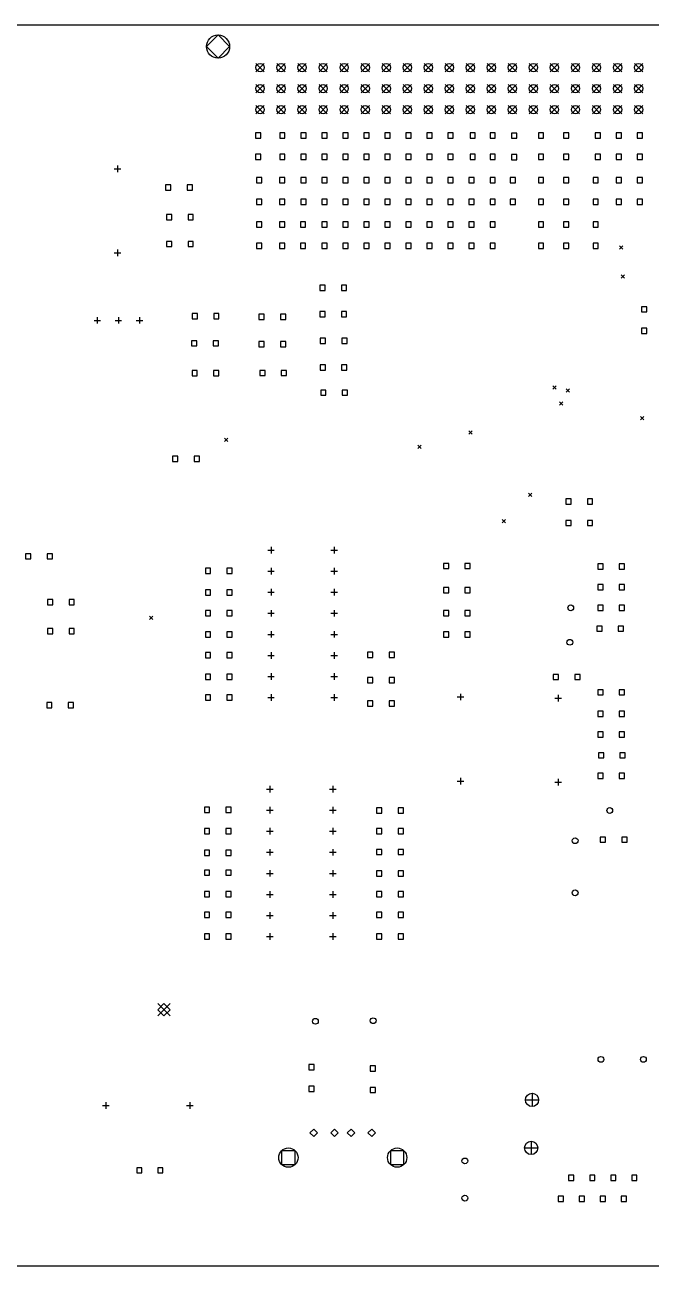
# Model space of a CAD drawing. Extents: x 62 to 364, y -235 to -47.
# Drawn here: x 213.1 to 288.7, y -197.4 to -47.4 of the extents above; entities that cross this region are included whole.
import ezdxf

# ---------------------------------------------------------------- set-up
doc = ezdxf.new("R2010")
doc.units = 0
doc.layers.add('BLACK', color=7, linetype='CONTINUOUS')

msp = doc.modelspace()

# ---------------------------------------------------------------- linework, layer by layer
at = {"layer": 'BLACK', "linetype": 'CONTINUOUS'}
for p, q in [((63.83, -47.43), (363.83, -47.43)), ((236.398, -48.6553), (234.998, -50.0553)), ((237.798, -50.0553), (236.398, -48.6553)), ((234.998, -50.0553), (236.398, -51.4553)), ((236.398, -51.4553), (237.798, -50.0553)), ((240.978, -52.0953), (241.978, -53.0953)), ((241.978, -52.0953), (240.978, -53.0953)), ((243.518, -52.0953), (244.518, -53.0953)), ((244.518, -52.0953), (243.518, -53.0953)), ((246.058, -52.0953), (247.058, -53.0953)), ((247.058, -52.0953), (246.058, -53.0953)), ((248.598, -52.0953), (249.598, -53.0953)), ((249.598, -52.0953), (248.598, -53.0953)), ((251.138, -52.0953), (252.138, -53.0953)), ((252.138, -52.0953), (251.138, -53.0953)), ((253.678, -52.0953), (254.678, -53.0953)), ((254.678, -52.0953), (253.678, -53.0953)), ((256.218, -52.0953), (257.218, -53.0953)), ((257.218, -52.0953), (256.218, -53.0953)), ((258.758, -52.0953), (259.758, -53.0953)), ((259.758, -52.0953), (258.758, -53.0953)), ((261.298, -52.0953), (262.298, -53.0953)), ((262.298, -52.0953), (261.298, -53.0953)), ((263.838, -52.0953), (264.838, -53.0953)), ((264.838, -52.0953), (263.838, -53.0953)), ((266.378, -52.0953), (267.378, -53.0953)), ((267.378, -52.0953), (266.378, -53.0953)), ((268.918, -52.0953), (269.918, -53.0953)), ((269.918, -52.0953), (268.918, -53.0953)), ((271.458, -52.0953), (272.458, -53.0953)), ((272.458, -52.0953), (271.458, -53.0953)), ((273.998, -52.0953), (274.998, -53.0953)), ((274.998, -52.0953), (273.998, -53.0953)), ((276.538, -52.0953), (277.538, -53.0953)), ((277.538, -52.0953), (276.538, -53.0953)), ((279.078, -52.0953), (280.078, -53.0953)), ((280.078, -52.0953), (279.078, -53.0953)), ((281.618, -52.0953), (282.618, -53.0953)), ((282.618, -52.0953), (281.618, -53.0953)), ((284.158, -52.0953), (285.158, -53.0953)), ((285.158, -52.0953), (284.158, -53.0953)), ((286.698, -52.0953), (287.698, -53.0953)), ((287.698, -52.0953), (286.698, -53.0953)), ((240.978, -54.6353), (241.978, -55.6353)), ((241.978, -54.6353), (240.978, -55.6353)), ((243.518, -54.6353), (244.518, -55.6353)), ((244.518, -54.6353), (243.518, -55.6353)), ((246.058, -54.6353), (247.058, -55.6353)), ((247.058, -54.6353), (246.058, -55.6353)), ((248.598, -54.6353), (249.598, -55.6353)), ((249.598, -54.6353), (248.598, -55.6353)), ((251.138, -54.6353), (252.138, -55.6353)), ((252.138, -54.6353), (251.138, -55.6353)), ((253.678, -54.6353), (254.678, -55.6353)), ((254.678, -54.6353), (253.678, -55.6353)), ((256.218, -54.6353), (257.218, -55.6353)), ((257.218, -54.6353), (256.218, -55.6353)), ((258.758, -54.6353), (259.758, -55.6353)), ((259.758, -54.6353), (258.758, -55.6353)), ((261.298, -54.6353), (262.298, -55.6353)), ((262.298, -54.6353), (261.298, -55.6353)), ((263.838, -54.6353), (264.838, -55.6353)), ((264.838, -54.6353), (263.838, -55.6353)), ((266.378, -54.6353), (267.378, -55.6353)), ((267.378, -54.6353), (266.378, -55.6353)), ((268.918, -54.6353), (269.918, -55.6353)), ((269.918, -54.6353), (268.918, -55.6353)), ((271.458, -54.6353), (272.458, -55.6353)), ((272.458, -54.6353), (271.458, -55.6353)), ((273.998, -54.6353), (274.998, -55.6353)), ((274.998, -54.6353), (273.998, -55.6353)), ((276.538, -54.6353), (277.538, -55.6353)), ((277.538, -54.6353), (276.538, -55.6353)), ((279.078, -54.6353), (280.078, -55.6353)), ((280.078, -54.6353), (279.078, -55.6353)), ((281.618, -54.6353), (282.618, -55.6353)), ((282.618, -54.6353), (281.618, -55.6353)), ((284.158, -54.6353), (285.158, -55.6353)), ((285.158, -54.6353), (284.158, -55.6353)), ((286.698, -54.6353), (287.698, -55.6353)), ((287.698, -54.6353), (286.698, -55.6353)), ((240.978, -57.1753), (241.978, -58.1753)), ((241.978, -57.1753), (240.978, -58.1753)), ((243.518, -57.1753), (244.518, -58.1753)), ((244.518, -57.1753), (243.518, -58.1753)), ((246.058, -57.1753), (247.058, -58.1753)), ((247.058, -57.1753), (246.058, -58.1753)), ((248.598, -57.1753), (249.598, -58.1753)), ((249.598, -57.1753), (248.598, -58.1753)), ((251.138, -57.1753), (252.138, -58.1753)), ((252.138, -57.1753), (251.138, -58.1753)), ((253.678, -57.1753), (254.678, -58.1753)), ((254.678, -57.1753), (253.678, -58.1753)), ((256.218, -57.1753), (257.218, -58.1753)), ((257.218, -57.1753), (256.218, -58.1753)), ((258.758, -57.1753), (259.758, -58.1753)), ((259.758, -57.1753), (258.758, -58.1753)), ((261.298, -57.1753), (262.298, -58.1753)), ((262.298, -57.1753), (261.298, -58.1753)), ((263.838, -57.1753), (264.838, -58.1753)), ((264.838, -57.1753), (263.838, -58.1753)), ((266.378, -57.1753), (267.378, -58.1753)), ((267.378, -57.1753), (266.378, -58.1753)), ((268.918, -57.1753), (269.918, -58.1753)), ((269.918, -57.1753), (268.918, -58.1753)), ((271.458, -57.1753), (272.458, -58.1753)), ((272.458, -57.1753), (271.458, -58.1753)), ((273.998, -57.1753), (274.998, -58.1753)), ((274.998, -57.1753), (273.998, -58.1753)), ((276.538, -57.1753), (277.538, -58.1753)), ((277.538, -57.1753), (276.538, -58.1753)), ((279.078, -57.1753), (280.078, -58.1753)), ((280.078, -57.1753), (279.078, -58.1753)), ((281.618, -57.1753), (282.618, -58.1753)), ((282.618, -57.1753), (281.618, -58.1753)), ((284.158, -57.1753), (285.158, -58.1753)), ((285.158, -57.1753), (284.158, -58.1753)), ((286.698, -57.1753), (287.698, -58.1753)), ((287.698, -57.1753), (286.698, -58.1753)), ((241.579, -60.4759), (240.943, -60.4759)), ((240.943, -60.4759), (240.943, -61.1123)), ((240.943, -61.1123), (241.579, -61.1123)), ((241.579, -61.1123), (241.579, -60.4759)), ((244.488, -60.4759), (243.852, -60.4759)), ((243.852, -60.4759), (243.852, -61.1123)), ((243.852, -61.1123), (244.488, -61.1123)), ((244.488, -61.1123), (244.488, -60.4759)), ((247.028, -60.4759), (246.392, -60.4759)), ((246.392, -60.4759), (246.392, -61.1123)), ((246.392, -61.1123), (247.028, -61.1123)), ((247.028, -61.1123), (247.028, -60.4759)), ((249.568, -60.4759), (248.932, -60.4759)), ((248.932, -60.4759), (248.932, -61.1123)), ((248.932, -61.1123), (249.568, -61.1123)), ((249.568, -61.1123), (249.568, -60.4759)), ((252.108, -60.4759), (251.472, -60.4759)), ((251.472, -60.4759), (251.472, -61.1123)), ((251.472, -61.1123), (252.108, -61.1123)), ((252.108, -61.1123), (252.108, -60.4759)), ((254.648, -60.4759), (254.012, -60.4759)), ((254.012, -60.4759), (254.012, -61.1123)), ((254.012, -61.1123), (254.648, -61.1123)), ((254.648, -61.1123), (254.648, -60.4759)), ((257.188, -60.4759), (256.552, -60.4759)), ((256.552, -60.4759), (256.552, -61.1123)), ((256.552, -61.1123), (257.188, -61.1123)), ((257.188, -61.1123), (257.188, -60.4759)), ((259.728, -60.4759), (259.092, -60.4759)), ((259.092, -60.4759), (259.092, -61.1123)), ((259.092, -61.1123), (259.728, -61.1123)), ((259.728, -61.1123), (259.728, -60.4759)), ((262.268, -60.4759), (261.632, -60.4759)), ((261.632, -60.4759), (261.632, -61.1123)), ((261.632, -61.1123), (262.268, -61.1123)), ((262.268, -61.1123), (262.268, -60.4759)), ((264.808, -60.4759), (264.172, -60.4759)), ((264.172, -60.4759), (264.172, -61.1123)), ((264.172, -61.1123), (264.808, -61.1123)), ((264.808, -61.1123), (264.808, -60.4759)), ((267.479, -60.4759), (266.843, -60.4759)), ((266.843, -60.4759), (266.843, -61.1123)), ((266.843, -61.1123), (267.479, -61.1123)), ((267.479, -61.1123), (267.479, -60.4759)), ((269.888, -60.4759), (269.252, -60.4759)), ((269.252, -60.4759), (269.252, -61.1123)), ((269.252, -61.1123), (269.888, -61.1123)), ((269.888, -61.1123), (269.888, -60.4759)), ((272.479, -60.5081), (271.843, -60.5081)), ((271.843, -60.5081), (271.843, -61.1445)), ((271.843, -61.1445), (272.479, -61.1445)), ((272.479, -61.1445), (272.479, -60.5081)), ((275.73, -60.4759), (275.094, -60.4759)), ((275.094, -60.4759), (275.094, -61.1123)), ((275.094, -61.1123), (275.73, -61.1123)), ((275.73, -61.1123), (275.73, -60.4759)), ((278.778, -60.4759), (278.142, -60.4759)), ((278.142, -60.4759), (278.142, -61.1123)), ((278.142, -61.1123), (278.778, -61.1123)), ((278.778, -61.1123), (278.778, -60.4759)), ((282.588, -60.4759), (281.952, -60.4759)), ((281.952, -60.4759), (281.952, -61.1123)), ((281.952, -61.1123), (282.588, -61.1123)), ((282.588, -61.1123), (282.588, -60.4759)), ((285.128, -60.4759), (284.492, -60.4759)), ((284.492, -60.4759), (284.492, -61.1123)), ((284.492, -61.1123), (285.128, -61.1123)), ((285.128, -61.1123), (285.128, -60.4759)), ((287.668, -60.4759), (287.032, -60.4759)), ((287.032, -60.4759), (287.032, -61.1123)), ((287.032, -61.1123), (287.668, -61.1123)), ((287.668, -61.1123), (287.668, -60.4759)), ((224.257, -64.4208), (224.257, -65.2208)), ((241.579, -63.0759), (240.943, -63.0759)), ((240.943, -63.0759), (240.943, -63.7123)), ((240.943, -63.7123), (241.579, -63.7123)), ((241.579, -63.7123), (241.579, -63.0759)), ((244.488, -63.0759), (243.852, -63.0759)), ((243.852, -63.0759), (243.852, -63.7123)), ((243.852, -63.7123), (244.488, -63.7123)), ((244.488, -63.7123), (244.488, -63.0759)), ((247.028, -63.0759), (246.392, -63.0759)), ((246.392, -63.0759), (246.392, -63.7123)), ((246.392, -63.7123), (247.028, -63.7123)), ((247.028, -63.7123), (247.028, -63.0759)), ((249.568, -63.0759), (248.932, -63.0759)), ((248.932, -63.0759), (248.932, -63.7123)), ((248.932, -63.7123), (249.568, -63.7123)), ((249.568, -63.7123), (249.568, -63.0759)), ((252.108, -63.0759), (251.472, -63.0759)), ((251.472, -63.0759), (251.472, -63.7123)), ((251.472, -63.7123), (252.108, -63.7123)), ((252.108, -63.7123), (252.108, -63.0759)), ((254.648, -63.0759), (254.012, -63.0759)), ((254.012, -63.0759), (254.012, -63.7123)), ((254.012, -63.7123), (254.648, -63.7123)), ((254.648, -63.7123), (254.648, -63.0759)), ((257.188, -63.0759), (256.552, -63.0759)), ((256.552, -63.0759), (256.552, -63.7123)), ((256.552, -63.7123), (257.188, -63.7123)), ((257.188, -63.7123), (257.188, -63.0759)), ((259.728, -63.0759), (259.092, -63.0759)), ((259.092, -63.0759), (259.092, -63.7123)), ((259.092, -63.7123), (259.728, -63.7123)), ((259.728, -63.7123), (259.728, -63.0759)), ((262.268, -63.0759), (261.632, -63.0759)), ((261.632, -63.0759), (261.632, -63.7123)), ((261.632, -63.7123), (262.268, -63.7123)), ((262.268, -63.7123), (262.268, -63.0759)), ((264.808, -63.0759), (264.172, -63.0759)), ((264.172, -63.0759), (264.172, -63.7123)), ((264.172, -63.7123), (264.808, -63.7123)), ((264.808, -63.7123), (264.808, -63.0759)), ((267.479, -63.0759), (266.843, -63.0759)), ((266.843, -63.0759), (266.843, -63.7123)), ((266.843, -63.7123), (267.479, -63.7123)), ((267.479, -63.7123), (267.479, -63.0759)), ((269.888, -63.0759), (269.252, -63.0759)), ((269.252, -63.0759), (269.252, -63.7123)), ((269.252, -63.7123), (269.888, -63.7123)), ((269.888, -63.7123), (269.888, -63.0759)), ((272.479, -63.1081), (271.843, -63.1081)), ((271.843, -63.1081), (271.843, -63.7445)), ((271.843, -63.7445), (272.479, -63.7445)), ((272.479, -63.7445), (272.479, -63.1081)), ((275.73, -63.0759), (275.094, -63.0759)), ((275.094, -63.0759), (275.094, -63.7123)), ((275.094, -63.7123), (275.73, -63.7123)), ((275.73, -63.7123), (275.73, -63.0759)), ((278.778, -63.0759), (278.142, -63.0759)), ((278.142, -63.0759), (278.142, -63.7123)), ((278.142, -63.7123), (278.778, -63.7123)), ((278.778, -63.7123), (278.778, -63.0759)), ((282.588, -63.0759), (281.952, -63.0759)), ((281.952, -63.0759), (281.952, -63.7123)), ((281.952, -63.7123), (282.588, -63.7123)), ((282.588, -63.7123), (282.588, -63.0759)), ((285.128, -63.0759), (284.492, -63.0759)), ((284.492, -63.0759), (284.492, -63.7123)), ((284.492, -63.7123), (285.128, -63.7123)), ((285.128, -63.7123), (285.128, -63.0759)), ((287.668, -63.0759), (287.032, -63.0759)), ((287.032, -63.0759), (287.032, -63.7123)), ((287.032, -63.7123), (287.668, -63.7123)), ((287.668, -63.7123), (287.668, -63.0759)), ((223.857, -64.8208), (224.657, -64.8208)), ((241.679, -65.895), (241.043, -65.895)), ((241.043, -65.895), (241.043, -66.5314)), ((241.679, -66.5314), (241.679, -65.895)), ((244.479, -65.895), (243.843, -65.895)), ((243.843, -65.895), (243.843, -66.5314)), ((244.479, -66.5314), (244.479, -65.895)), ((247.028, -65.895), (246.392, -65.895)), ((246.392, -65.895), (246.392, -66.5314)), ((247.028, -66.5314), (247.028, -65.895)), ((249.568, -65.895), (248.932, -65.895)), ((248.932, -65.895), (248.932, -66.5314)), ((249.568, -66.5314), (249.568, -65.895)), ((252.108, -65.895), (251.472, -65.895)), ((251.472, -65.895), (251.472, -66.5314)), ((252.108, -66.5314), (252.108, -65.895)), ((254.648, -65.895), (254.012, -65.895)), ((254.012, -65.895), (254.012, -66.5314)), ((254.648, -66.5314), (254.648, -65.895)), ((257.188, -65.895), (256.552, -65.895)), ((256.552, -65.895), (256.552, -66.5314)), ((257.188, -66.5314), (257.188, -65.895)), ((259.728, -65.895), (259.092, -65.895)), ((259.092, -65.895), (259.092, -66.5314)), ((259.728, -66.5314), (259.728, -65.895)), ((262.268, -65.895), (261.632, -65.895)), ((261.632, -65.895), (261.632, -66.5314)), ((262.268, -66.5314), (262.268, -65.895)), ((264.808, -65.895), (264.172, -65.895)), ((264.172, -65.895), (264.172, -66.5314)), ((264.808, -66.5314), (264.808, -65.895)), ((267.348, -65.895), (266.712, -65.895)), ((266.712, -65.895), (266.712, -66.5314)), ((267.348, -66.5314), (267.348, -65.895)), ((269.888, -65.895), (269.252, -65.895)), ((269.252, -65.895), (269.252, -66.5314)), ((269.888, -66.5314), (269.888, -65.895)), ((272.327, -65.895), (271.69, -65.895)), ((271.69, -65.895), (271.69, -66.5314)), ((272.327, -66.5314), (272.327, -65.895)), ((275.73, -65.895), (275.094, -65.895)), ((275.094, -65.895), (275.094, -66.5314)), ((275.73, -66.5314), (275.73, -65.895)), ((278.778, -65.895), (278.142, -65.895)), ((278.142, -65.895), (278.142, -66.5314)), ((278.778, -66.5314), (278.778, -65.895)), ((282.334, -65.895), (281.698, -65.895)), ((281.698, -65.895), (281.698, -66.5314)), ((282.334, -66.5314), (282.334, -65.895)), ((285.128, -65.895), (284.492, -65.895)), ((284.492, -65.895), (284.492, -66.5314)), ((285.128, -66.5314), (285.128, -65.895)), ((287.668, -65.895), (287.032, -65.895)), ((287.032, -65.895), (287.032, -66.5314)), ((287.668, -66.5314), (287.668, -65.895)), ((230.709, -66.7759), (230.073, -66.7759)), ((230.073, -66.7759), (230.073, -67.4123)), ((230.073, -67.4123), (230.709, -67.4123)), ((230.709, -67.4123), (230.709, -66.7759)), ((233.309, -66.7759), (232.673, -66.7759)), ((232.673, -66.7759), (232.673, -67.4123)), ((232.673, -67.4123), (233.309, -67.4123)), ((233.309, -67.4123), (233.309, -66.7759)), ((241.043, -66.5314), (241.679, -66.5314)), ((243.843, -66.5314), (244.479, -66.5314)), ((246.392, -66.5314), (247.028, -66.5314)), ((248.932, -66.5314), (249.568, -66.5314)), ((251.472, -66.5314), (252.108, -66.5314)), ((254.012, -66.5314), (254.648, -66.5314)), ((256.552, -66.5314), (257.188, -66.5314)), ((259.092, -66.5314), (259.728, -66.5314)), ((261.632, -66.5314), (262.268, -66.5314)), ((264.172, -66.5314), (264.808, -66.5314)), ((266.712, -66.5314), (267.348, -66.5314)), ((269.252, -66.5314), (269.888, -66.5314)), ((271.69, -66.5314), (272.327, -66.5314)), ((275.094, -66.5314), (275.73, -66.5314)), ((278.142, -66.5314), (278.778, -66.5314)), ((281.698, -66.5314), (282.334, -66.5314)), ((284.492, -66.5314), (285.128, -66.5314)), ((287.032, -66.5314), (287.668, -66.5314)), ((241.679, -68.495), (241.043, -68.495)), ((241.043, -68.495), (241.043, -69.1314)), ((241.679, -69.1314), (241.679, -68.495)), ((244.479, -68.495), (243.843, -68.495)), ((243.843, -68.495), (243.843, -69.1314)), ((244.479, -69.1314), (244.479, -68.495)), ((247.028, -68.495), (246.392, -68.495)), ((246.392, -68.495), (246.392, -69.1314)), ((247.028, -69.1314), (247.028, -68.495)), ((249.568, -68.495), (248.932, -68.495)), ((248.932, -68.495), (248.932, -69.1314)), ((249.568, -69.1314), (249.568, -68.495)), ((252.108, -68.495), (251.472, -68.495)), ((251.472, -68.495), (251.472, -69.1314)), ((252.108, -69.1314), (252.108, -68.495)), ((254.648, -68.495), (254.012, -68.495)), ((254.012, -68.495), (254.012, -69.1314)), ((254.648, -69.1314), (254.648, -68.495)), ((257.188, -68.495), (256.552, -68.495)), ((256.552, -68.495), (256.552, -69.1314)), ((257.188, -69.1314), (257.188, -68.495)), ((259.728, -68.495), (259.092, -68.495)), ((259.092, -68.495), (259.092, -69.1314)), ((259.728, -69.1314), (259.728, -68.495)), ((262.268, -68.495), (261.632, -68.495)), ((261.632, -68.495), (261.632, -69.1314)), ((262.268, -69.1314), (262.268, -68.495)), ((264.808, -68.495), (264.172, -68.495)), ((264.172, -68.495), (264.172, -69.1314)), ((264.808, -69.1314), (264.808, -68.495)), ((267.348, -68.495), (266.712, -68.495)), ((266.712, -68.495), (266.712, -69.1314)), ((267.348, -69.1314), (267.348, -68.495)), ((269.888, -68.495), (269.252, -68.495)), ((269.252, -68.495), (269.252, -69.1314)), ((269.888, -69.1314), (269.888, -68.495)), ((272.327, -68.495), (271.69, -68.495)), ((271.69, -68.495), (271.69, -69.1314)), ((272.327, -69.1314), (272.327, -68.495)), ((275.73, -68.495), (275.094, -68.495)), ((275.094, -68.495), (275.094, -69.1314)), ((275.73, -69.1314), (275.73, -68.495)), ((278.778, -68.495), (278.142, -68.495)), ((278.142, -68.495), (278.142, -69.1314)), ((278.778, -69.1314), (278.778, -68.495)), ((282.334, -68.495), (281.698, -68.495)), ((281.698, -68.495), (281.698, -69.1314)), ((282.334, -69.1314), (282.334, -68.495)), ((285.128, -68.495), (284.492, -68.495)), ((284.492, -68.495), (284.492, -69.1314)), ((285.128, -69.1314), (285.128, -68.495)), ((287.668, -68.495), (287.032, -68.495)), ((287.032, -68.495), (287.032, -69.1314)), ((287.668, -69.1314), (287.668, -68.495)), ((230.809, -70.3459), (230.173, -70.3459)), ((230.173, -70.3459), (230.173, -70.9823)), ((230.809, -70.9823), (230.809, -70.3459)), ((233.409, -70.3459), (232.773, -70.3459)), ((232.773, -70.3459), (232.773, -70.9823)), ((233.409, -70.9823), (233.409, -70.3459)), ((241.043, -69.1314), (241.679, -69.1314)), ((243.843, -69.1314), (244.479, -69.1314)), ((246.392, -69.1314), (247.028, -69.1314)), ((248.932, -69.1314), (249.568, -69.1314)), ((251.472, -69.1314), (252.108, -69.1314)), ((254.012, -69.1314), (254.648, -69.1314)), ((256.552, -69.1314), (257.188, -69.1314)), ((259.092, -69.1314), (259.728, -69.1314)), ((261.632, -69.1314), (262.268, -69.1314)), ((264.172, -69.1314), (264.808, -69.1314)), ((266.712, -69.1314), (267.348, -69.1314)), ((269.252, -69.1314), (269.888, -69.1314)), ((271.69, -69.1314), (272.327, -69.1314)), ((275.094, -69.1314), (275.73, -69.1314)), ((278.142, -69.1314), (278.778, -69.1314)), ((281.698, -69.1314), (282.334, -69.1314)), ((284.492, -69.1314), (285.128, -69.1314)), ((287.032, -69.1314), (287.668, -69.1314)), ((230.173, -70.9823), (230.809, -70.9823)), ((232.773, -70.9823), (233.409, -70.9823)), ((241.679, -71.229), (241.043, -71.229)), ((241.043, -71.229), (241.043, -71.8654)), ((241.043, -71.8654), (241.679, -71.8654)), ((241.679, -71.8654), (241.679, -71.229)), ((244.479, -71.229), (243.843, -71.229)), ((243.843, -71.229), (243.843, -71.8654)), ((243.843, -71.8654), (244.479, -71.8654)), ((244.479, -71.8654), (244.479, -71.229)), ((246.979, -71.229), (246.343, -71.229)), ((246.343, -71.229), (246.343, -71.8654)), ((246.343, -71.8654), (246.979, -71.8654)), ((246.979, -71.8654), (246.979, -71.229)), ((249.568, -71.229), (248.932, -71.229)), ((248.932, -71.229), (248.932, -71.8654)), ((248.932, -71.8654), (249.568, -71.8654)), ((249.568, -71.8654), (249.568, -71.229)), ((252.108, -71.229), (251.472, -71.229)), ((251.472, -71.229), (251.472, -71.8654)), ((251.472, -71.8654), (252.108, -71.8654)), ((252.108, -71.8654), (252.108, -71.229)), ((254.648, -71.229), (254.012, -71.229)), ((254.012, -71.229), (254.012, -71.8654)), ((254.012, -71.8654), (254.648, -71.8654)), ((254.648, -71.8654), (254.648, -71.229)), ((257.188, -71.229), (256.552, -71.229)), ((256.552, -71.229), (256.552, -71.8654)), ((256.552, -71.8654), (257.188, -71.8654)), ((257.188, -71.8654), (257.188, -71.229)), ((259.728, -71.229), (259.092, -71.229)), ((259.092, -71.229), (259.092, -71.8654)), ((259.092, -71.8654), (259.728, -71.8654)), ((259.728, -71.8654), (259.728, -71.229)), ((262.268, -71.229), (261.632, -71.229)), ((261.632, -71.229), (261.632, -71.8654)), ((261.632, -71.8654), (262.268, -71.8654)), ((262.268, -71.8654), (262.268, -71.229)), ((264.808, -71.229), (264.172, -71.229)), ((264.172, -71.229), (264.172, -71.8654)), ((264.172, -71.8654), (264.808, -71.8654)), ((264.808, -71.8654), (264.808, -71.229)), ((267.348, -71.229), (266.712, -71.229)), ((266.712, -71.229), (266.712, -71.8654)), ((266.712, -71.8654), (267.348, -71.8654)), ((267.348, -71.8654), (267.348, -71.229)), ((269.888, -71.229), (269.252, -71.229)), ((269.252, -71.229), (269.252, -71.8654)), ((269.252, -71.8654), (269.888, -71.8654)), ((269.888, -71.8654), (269.888, -71.229)), ((275.73, -71.229), (275.094, -71.229)), ((275.094, -71.229), (275.094, -71.8654)), ((275.094, -71.8654), (275.73, -71.8654)), ((275.73, -71.8654), (275.73, -71.229)), ((278.778, -71.229), (278.142, -71.229)), ((278.142, -71.229), (278.142, -71.8654)), ((278.142, -71.8654), (278.778, -71.8654)), ((278.778, -71.8654), (278.778, -71.229)), ((282.334, -71.229), (281.698, -71.229)), ((281.698, -71.229), (281.698, -71.8654)), ((281.698, -71.8654), (282.334, -71.8654)), ((282.334, -71.8654), (282.334, -71.229)), ((223.857, -74.9808), (224.657, -74.9808)), ((224.257, -74.5808), (224.257, -75.3808)), ((230.809, -73.5959), (230.173, -73.5959)), ((230.173, -73.5959), (230.173, -74.2323)), ((230.173, -74.2323), (230.809, -74.2323)), ((230.809, -74.2323), (230.809, -73.5959)), ((233.409, -73.5959), (232.773, -73.5959)), ((232.773, -73.5959), (232.773, -74.2323)), ((232.773, -74.2323), (233.409, -74.2323)), ((233.409, -74.2323), (233.409, -73.5959)), ((241.679, -73.829), (241.043, -73.829)), ((241.043, -73.829), (241.043, -74.4654)), ((241.043, -74.4654), (241.679, -74.4654)), ((241.679, -74.4654), (241.679, -73.829)), ((244.479, -73.829), (243.843, -73.829)), ((243.843, -73.829), (243.843, -74.4654)), ((243.843, -74.4654), (244.479, -74.4654)), ((244.479, -74.4654), (244.479, -73.829)), ((246.979, -73.829), (246.343, -73.829)), ((246.343, -73.829), (246.343, -74.4654)), ((246.343, -74.4654), (246.979, -74.4654)), ((246.979, -74.4654), (246.979, -73.829)), ((249.568, -73.829), (248.932, -73.829)), ((248.932, -73.829), (248.932, -74.4654)), ((248.932, -74.4654), (249.568, -74.4654)), ((249.568, -74.4654), (249.568, -73.829)), ((252.108, -73.829), (251.472, -73.829)), ((251.472, -73.829), (251.472, -74.4654)), ((251.472, -74.4654), (252.108, -74.4654)), ((252.108, -74.4654), (252.108, -73.829)), ((254.648, -73.829), (254.012, -73.829)), ((254.012, -73.829), (254.012, -74.4654)), ((254.012, -74.4654), (254.648, -74.4654)), ((254.648, -74.4654), (254.648, -73.829)), ((257.188, -73.829), (256.552, -73.829)), ((256.552, -73.829), (256.552, -74.4654)), ((256.552, -74.4654), (257.188, -74.4654)), ((257.188, -74.4654), (257.188, -73.829)), ((259.728, -73.829), (259.092, -73.829)), ((259.092, -73.829), (259.092, -74.4654)), ((259.092, -74.4654), (259.728, -74.4654)), ((259.728, -74.4654), (259.728, -73.829)), ((262.268, -73.829), (261.632, -73.829)), ((261.632, -73.829), (261.632, -74.4654)), ((261.632, -74.4654), (262.268, -74.4654)), ((262.268, -74.4654), (262.268, -73.829)), ((264.808, -73.829), (264.172, -73.829)), ((264.172, -73.829), (264.172, -74.4654)), ((264.172, -74.4654), (264.808, -74.4654)), ((264.808, -74.4654), (264.808, -73.829)), ((267.348, -73.829), (266.712, -73.829)), ((266.712, -73.829), (266.712, -74.4654)), ((266.712, -74.4654), (267.348, -74.4654)), ((267.348, -74.4654), (267.348, -73.829)), ((269.888, -73.829), (269.252, -73.829)), ((269.252, -73.829), (269.252, -74.4654)), ((269.252, -74.4654), (269.888, -74.4654)), ((269.888, -74.4654), (269.888, -73.829)), ((275.73, -73.829), (275.094, -73.829)), ((275.094, -73.829), (275.094, -74.4654)), ((275.094, -74.4654), (275.73, -74.4654)), ((275.73, -74.4654), (275.73, -73.829)), ((278.778, -73.829), (278.142, -73.829)), ((278.142, -73.829), (278.142, -74.4654)), ((278.142, -74.4654), (278.778, -74.4654)), ((278.778, -74.4654), (278.778, -73.829)), ((282.334, -73.829), (281.698, -73.829)), ((281.698, -73.829), (281.698, -74.4654)), ((281.698, -74.4654), (282.334, -74.4654)), ((282.334, -74.4654), (282.334, -73.829)), ((284.89, -74.1204), (285.29, -74.5204)), ((285.29, -74.1204), (284.89, -74.5204)), ((285.093, -77.6256), (285.493, -78.0256)), ((285.493, -77.6256), (285.093, -78.0256)), ((249.335, -78.8871), (248.699, -78.8871)), ((248.699, -78.8871), (248.699, -79.5235)), ((249.335, -79.5235), (249.335, -78.8871)), ((251.935, -78.8871), (251.299, -78.8871)), ((251.299, -78.8871), (251.299, -79.5235)), ((251.935, -79.5235), (251.935, -78.8871)), ((248.699, -79.5235), (249.335, -79.5235)), ((251.299, -79.5235), (251.935, -79.5235)), ((233.909, -82.3159), (233.273, -82.3159)), ((233.273, -82.3159), (233.273, -82.9523)), ((233.909, -82.9523), (233.909, -82.3159)), ((236.509, -82.3159), (235.873, -82.3159)), ((235.873, -82.3159), (235.873, -82.9523)), ((236.509, -82.9523), (236.509, -82.3159)), ((241.979, -82.3859), (241.343, -82.3859)), ((241.343, -82.3859), (241.343, -83.0223)), ((241.979, -83.0223), (241.979, -82.3859)), ((244.579, -82.3859), (243.943, -82.3859)), ((243.943, -82.3859), (243.943, -83.0223)), ((244.579, -83.0223), (244.579, -82.3859)), ((249.335, -82.0621), (248.699, -82.0621)), ((248.699, -82.0621), (248.699, -82.6985)), ((249.335, -82.6985), (249.335, -82.0621)), ((251.935, -82.0621), (251.299, -82.0621)), ((251.299, -82.0621), (251.299, -82.6985)), ((251.935, -82.6985), (251.935, -82.0621)), ((288.202, -81.4906), (287.565, -81.4906)), ((287.565, -81.4906), (287.565, -82.127)), ((287.565, -82.127), (288.202, -82.127)), ((288.202, -82.127), (288.202, -81.4906)), ((221.418, -83.1386), (222.218, -83.1386)), ((221.818, -82.7386), (221.818, -83.5386)), ((223.958, -83.1386), (224.758, -83.1386)), ((224.358, -82.7386), (224.358, -83.5386)), ((226.498, -83.1386), (227.298, -83.1386)), ((226.898, -82.7386), (226.898, -83.5386)), ((233.273, -82.9523), (233.909, -82.9523)), ((235.873, -82.9523), (236.509, -82.9523)), ((241.343, -83.0223), (241.979, -83.0223)), ((243.943, -83.0223), (244.579, -83.0223)), ((248.699, -82.6985), (249.335, -82.6985)), ((251.299, -82.6985), (251.935, -82.6985)), ((249.386, -85.2879), (248.75, -85.2879)), ((248.75, -85.2879), (248.75, -85.9243)), ((249.386, -85.9243), (249.386, -85.2879)), ((251.986, -85.2879), (251.35, -85.2879)), ((251.35, -85.2879), (251.35, -85.9243)), ((251.986, -85.9243), (251.986, -85.2879)), ((288.202, -84.0906), (287.565, -84.0906)), ((287.565, -84.0906), (287.565, -84.727)), ((287.565, -84.727), (288.202, -84.727)), ((288.202, -84.727), (288.202, -84.0906)), ((233.839, -85.5959), (233.203, -85.5959)), ((233.203, -85.5959), (233.203, -86.2323)), ((233.203, -86.2323), (233.839, -86.2323)), ((233.839, -86.2323), (233.839, -85.5959)), ((236.439, -85.5959), (235.803, -85.5959)), ((235.803, -85.5959), (235.803, -86.2323)), ((235.803, -86.2323), (236.439, -86.2323)), ((236.439, -86.2323), (236.439, -85.5959)), ((241.979, -85.6859), (241.343, -85.6859)), ((241.343, -85.6859), (241.343, -86.3223)), ((241.343, -86.3223), (241.979, -86.3223)), ((241.979, -86.3223), (241.979, -85.6859)), ((244.579, -85.6859), (243.943, -85.6859)), ((243.943, -85.6859), (243.943, -86.3223)), ((243.943, -86.3223), (244.579, -86.3223)), ((244.579, -86.3223), (244.579, -85.6859)), ((248.75, -85.9243), (249.386, -85.9243)), ((251.35, -85.9243), (251.986, -85.9243)), ((233.892, -89.1995), (233.256, -89.1995)), ((233.256, -89.1995), (233.256, -89.8359)), ((233.256, -89.8359), (233.892, -89.8359)), ((233.892, -89.8359), (233.892, -89.1995)), ((236.492, -89.1995), (235.856, -89.1995)), ((235.856, -89.1995), (235.856, -89.8359)), ((235.856, -89.8359), (236.492, -89.8359)), ((236.492, -89.8359), (236.492, -89.1995)), ((242.079, -89.1859), (241.443, -89.1859)), ((241.443, -89.1859), (241.443, -89.8223)), ((241.443, -89.8223), (242.079, -89.8223)), ((242.079, -89.8223), (242.079, -89.1859)), ((244.679, -89.1859), (244.043, -89.1859)), ((244.043, -89.1859), (244.043, -89.8223)), ((244.043, -89.8223), (244.679, -89.8223)), ((244.679, -89.8223), (244.679, -89.1859)), ((249.361, -88.5137), (248.724, -88.5137)), ((248.724, -88.5137), (248.724, -89.1501)), ((248.724, -89.1501), (249.361, -89.1501)), ((249.361, -89.1501), (249.361, -88.5137)), ((251.961, -88.5137), (251.324, -88.5137)), ((251.324, -88.5137), (251.324, -89.1501)), ((251.324, -89.1501), (251.961, -89.1501)), ((251.961, -89.1501), (251.961, -88.5137)), ((276.851, -91.0433), (277.251, -91.4433)), ((277.251, -91.0433), (276.851, -91.4433)), ((278.45, -91.4057), (278.85, -91.8057)), ((278.85, -91.4057), (278.45, -91.8057)), ((249.437, -91.5617), (248.8, -91.5617)), ((248.8, -91.5617), (248.8, -92.1981)), ((248.8, -92.1981), (249.437, -92.1981)), ((249.437, -92.1981), (249.437, -91.5617)), ((252.037, -91.5617), (251.4, -91.5617)), ((251.4, -91.5617), (251.4, -92.1981)), ((251.4, -92.1981), (252.037, -92.1981)), ((252.037, -92.1981), (252.037, -91.5617)), ((277.651, -93.0047), (278.051, -93.4047)), ((278.051, -93.0047), (277.651, -93.4047)), ((287.43, -94.7452), (287.83, -95.1452)), ((287.83, -94.7452), (287.43, -95.1452)), ((237.188, -97.3868), (237.588, -97.7868)), ((237.588, -97.3868), (237.188, -97.7868)), ((266.678, -96.4978), (267.078, -96.8978)), ((267.078, -96.4978), (266.678, -96.8978)), ((260.531, -98.225), (260.931, -98.625)), ((260.931, -98.225), (260.531, -98.625)), ((231.555, -99.5546), (230.919, -99.5546)), ((230.919, -99.5546), (230.919, -100.191)), ((230.919, -100.191), (231.555, -100.191)), ((231.555, -100.191), (231.555, -99.5546)), ((234.155, -99.5546), (233.519, -99.5546)), ((233.519, -99.5546), (233.519, -100.191)), ((233.519, -100.191), (234.155, -100.191)), ((234.155, -100.191), (234.155, -99.5546)), ((273.891, -104.016), (274.291, -104.416)), ((274.291, -104.016), (273.891, -104.416)), ((279.053, -104.711), (278.417, -104.711)), ((278.417, -104.711), (278.417, -105.347)), ((279.053, -105.347), (279.053, -104.711)), ((281.653, -104.711), (281.017, -104.711)), ((281.017, -104.711), (281.017, -105.347)), ((281.653, -105.347), (281.653, -104.711)), ((278.417, -105.347), (279.053, -105.347)), ((281.017, -105.347), (281.653, -105.347)), ((270.716, -107.217), (271.116, -107.617)), ((271.116, -107.217), (270.716, -107.617)), ((279.053, -107.311), (278.417, -107.311)), ((278.417, -107.311), (278.417, -107.947)), ((278.417, -107.947), (279.053, -107.947)), ((279.053, -107.947), (279.053, -107.311)), ((281.653, -107.311), (281.017, -107.311)), ((281.017, -107.311), (281.017, -107.947)), ((281.017, -107.947), (281.653, -107.947)), ((281.653, -107.947), (281.653, -107.311)), ((242.399, -110.922), (243.199, -110.922)), ((242.799, -110.522), (242.799, -111.322)), ((250.019, -110.922), (250.819, -110.922)), ((250.419, -110.522), (250.419, -111.322)), ((213.79, -111.334), (213.154, -111.334)), ((213.154, -111.334), (213.154, -111.97)), ((213.154, -111.97), (213.79, -111.97)), ((213.79, -111.97), (213.79, -111.334)), ((216.39, -111.334), (215.754, -111.334)), ((215.754, -111.334), (215.754, -111.97)), ((215.754, -111.97), (216.39, -111.97)), ((216.39, -111.97), (216.39, -111.334)), ((235.507, -113.094), (234.87, -113.094)), ((234.87, -113.094), (234.87, -113.73)), ((234.87, -113.73), (235.507, -113.73)), ((235.507, -113.73), (235.507, -113.094)), ((238.107, -113.094), (237.47, -113.094)), ((237.47, -113.094), (237.47, -113.73)), ((237.47, -113.73), (238.107, -113.73)), ((238.107, -113.73), (238.107, -113.094)), ((242.399, -113.462), (243.199, -113.462)), ((242.799, -113.062), (242.799, -113.862)), ((250.019, -113.462), (250.819, -113.462)), ((250.419, -113.062), (250.419, -113.862)), ((264.266, -112.509), (263.629, -112.509)), ((263.629, -112.509), (263.629, -113.145)), ((263.629, -113.145), (264.266, -113.145)), ((264.266, -113.145), (264.266, -112.509)), ((266.866, -112.509), (266.229, -112.509)), ((266.229, -112.509), (266.229, -113.145)), ((266.229, -113.145), (266.866, -113.145)), ((266.866, -113.145), (266.866, -112.509)), ((282.905, -112.575), (282.269, -112.575)), ((282.269, -112.575), (282.269, -113.211)), ((282.269, -113.211), (282.905, -113.211)), ((282.905, -113.211), (282.905, -112.575)), ((285.505, -112.575), (284.869, -112.575)), ((284.869, -112.575), (284.869, -113.211)), ((284.869, -113.211), (285.505, -113.211)), ((285.505, -113.211), (285.505, -112.575)), ((264.266, -115.429), (263.629, -115.429)), ((263.629, -115.429), (263.629, -116.065)), ((264.266, -116.065), (264.266, -115.429)), ((266.866, -115.429), (266.229, -115.429)), ((266.229, -115.429), (266.229, -116.065)), ((266.866, -116.065), (266.866, -115.429)), ((282.905, -115.075), (282.269, -115.075)), ((282.269, -115.075), (282.269, -115.711)), ((282.905, -115.711), (282.905, -115.075)), ((285.505, -115.075), (284.869, -115.075)), ((284.869, -115.075), (284.869, -115.711)), ((285.505, -115.711), (285.505, -115.075)), ((216.44, -116.884), (215.804, -116.884)), ((215.804, -116.884), (215.804, -117.52)), ((216.44, -117.52), (216.44, -116.884)), ((219.04, -116.884), (218.404, -116.884)), ((218.404, -116.884), (218.404, -117.52)), ((219.04, -117.52), (219.04, -116.884)), ((235.507, -115.694), (234.87, -115.694)), ((234.87, -115.694), (234.87, -116.33)), ((234.87, -116.33), (235.507, -116.33)), ((235.507, -116.33), (235.507, -115.694)), ((238.107, -115.694), (237.47, -115.694)), ((237.47, -115.694), (237.47, -116.33)), ((237.47, -116.33), (238.107, -116.33)), ((238.107, -116.33), (238.107, -115.694)), ((242.399, -116.002), (243.199, -116.002)), ((242.799, -115.602), (242.799, -116.402)), ((250.019, -116.002), (250.819, -116.002)), ((250.419, -115.602), (250.419, -116.402)), ((263.629, -116.065), (264.266, -116.065)), ((266.229, -116.065), (266.866, -116.065)), ((282.269, -115.711), (282.905, -115.711)), ((284.869, -115.711), (285.505, -115.711)), ((215.804, -117.52), (216.44, -117.52)), ((218.404, -117.52), (219.04, -117.52)), ((235.507, -118.194), (234.87, -118.194)), ((234.87, -118.194), (234.87, -118.83)), ((235.507, -118.83), (235.507, -118.194)), ((238.107, -118.194), (237.47, -118.194)), ((237.47, -118.194), (237.47, -118.83)), ((238.107, -118.83), (238.107, -118.194)), ((242.799, -118.142), (242.799, -118.942)), ((250.419, -118.142), (250.419, -118.942)), ((264.266, -118.209), (263.629, -118.209)), ((263.629, -118.209), (263.629, -118.845)), ((264.266, -118.845), (264.266, -118.209)), ((266.866, -118.209), (266.229, -118.209)), ((266.229, -118.209), (266.229, -118.845)), ((266.866, -118.845), (266.866, -118.209)), ((282.905, -117.575), (282.269, -117.575)), ((282.269, -117.575), (282.269, -118.211)), ((282.269, -118.211), (282.905, -118.211)), ((282.905, -118.211), (282.905, -117.575)), ((285.505, -117.575), (284.869, -117.575)), ((284.869, -117.575), (284.869, -118.211)), ((284.869, -118.211), (285.505, -118.211)), ((285.505, -118.211), (285.505, -117.575)), ((228.121, -118.875), (228.521, -119.275)), ((228.521, -118.875), (228.121, -119.275)), ((234.87, -118.83), (235.507, -118.83)), ((237.47, -118.83), (238.107, -118.83)), ((242.399, -118.542), (243.199, -118.542)), ((250.019, -118.542), (250.819, -118.542)), ((263.629, -118.845), (264.266, -118.845)), ((266.229, -118.845), (266.866, -118.845)), ((216.44, -120.384), (215.804, -120.384)), ((215.804, -120.384), (215.804, -121.02)), ((215.804, -121.02), (216.44, -121.02)), ((216.44, -121.02), (216.44, -120.384)), ((219.04, -120.384), (218.404, -120.384)), ((218.404, -120.384), (218.404, -121.02)), ((218.404, -121.02), (219.04, -121.02)), ((219.04, -121.02), (219.04, -120.384)), ((235.507, -120.794), (234.87, -120.794)), ((234.87, -120.794), (234.87, -121.43)), ((234.87, -121.43), (235.507, -121.43)), ((235.507, -121.43), (235.507, -120.794)), ((238.107, -120.794), (237.47, -120.794)), ((237.47, -120.794), (237.47, -121.43)), ((237.47, -121.43), (238.107, -121.43)), ((238.107, -121.43), (238.107, -120.794)), ((242.399, -121.082), (243.199, -121.082)), ((242.799, -120.682), (242.799, -121.482)), ((250.019, -121.082), (250.819, -121.082)), ((250.419, -120.682), (250.419, -121.482)), ((264.266, -120.779), (263.629, -120.779)), ((263.629, -120.779), (263.629, -121.415)), ((263.629, -121.415), (264.266, -121.415)), ((264.266, -121.415), (264.266, -120.779)), ((266.866, -120.779), (266.229, -120.779)), ((266.229, -120.779), (266.229, -121.415)), ((266.229, -121.415), (266.866, -121.415)), ((266.866, -121.415), (266.866, -120.779)), ((282.785, -120.075), (282.149, -120.075)), ((282.149, -120.075), (282.149, -120.711)), ((282.149, -120.711), (282.785, -120.711)), ((282.785, -120.711), (282.785, -120.075)), ((285.385, -120.075), (284.749, -120.075)), ((284.749, -120.075), (284.749, -120.711)), ((284.749, -120.711), (285.385, -120.711)), ((285.385, -120.711), (285.385, -120.075)), ((235.507, -123.294), (234.87, -123.294)), ((234.87, -123.294), (234.87, -123.93)), ((234.87, -123.93), (235.507, -123.93)), ((235.507, -123.93), (235.507, -123.294)), ((238.107, -123.294), (237.47, -123.294)), ((237.47, -123.294), (237.47, -123.93)), ((237.47, -123.93), (238.107, -123.93)), ((238.107, -123.93), (238.107, -123.294)), ((242.399, -123.622), (243.199, -123.622)), ((242.799, -123.222), (242.799, -124.022)), ((250.019, -123.622), (250.819, -123.622)), ((250.419, -123.222), (250.419, -124.022)), ((255.101, -123.227), (254.465, -123.227)), ((254.465, -123.227), (254.465, -123.864)), ((254.465, -123.864), (255.101, -123.864)), ((255.101, -123.864), (255.101, -123.227)), ((257.701, -123.227), (257.065, -123.227)), ((257.065, -123.227), (257.065, -123.864)), ((257.065, -123.864), (257.701, -123.864)), ((257.701, -123.864), (257.701, -123.227)), ((235.507, -125.894), (234.87, -125.894)), ((234.87, -125.894), (234.87, -126.53)), ((235.507, -126.53), (235.507, -125.894)), ((238.107, -125.894), (237.47, -125.894)), ((237.47, -125.894), (237.47, -126.53)), ((238.107, -126.53), (238.107, -125.894)), ((242.799, -125.762), (242.799, -126.562)), ((250.419, -125.762), (250.419, -126.562)), ((277.529, -125.92), (276.893, -125.92)), ((276.893, -125.92), (276.893, -126.556)), ((277.529, -126.556), (277.529, -125.92)), ((280.129, -125.92), (279.493, -125.92)), ((279.493, -125.92), (279.493, -126.556)), ((280.129, -126.556), (280.129, -125.92)), ((234.87, -126.53), (235.507, -126.53)), ((237.47, -126.53), (238.107, -126.53)), ((242.399, -126.162), (243.199, -126.162)), ((250.019, -126.162), (250.819, -126.162)), ((255.101, -126.287), (254.465, -126.287)), ((254.465, -126.287), (254.465, -126.924)), ((254.465, -126.924), (255.101, -126.924)), ((255.101, -126.924), (255.101, -126.287)), ((257.701, -126.287), (257.065, -126.287)), ((257.065, -126.287), (257.065, -126.924)), ((257.065, -126.924), (257.701, -126.924)), ((257.701, -126.924), (257.701, -126.287)), ((276.893, -126.556), (277.529, -126.556)), ((279.493, -126.556), (280.129, -126.556)), ((235.507, -128.394), (234.87, -128.394)), ((234.87, -128.394), (234.87, -129.03)), ((235.507, -129.03), (235.507, -128.394)), ((238.107, -128.394), (237.47, -128.394)), ((237.47, -128.394), (237.47, -129.03)), ((238.107, -129.03), (238.107, -128.394)), ((242.399, -128.702), (243.199, -128.702)), ((242.799, -128.302), (242.799, -129.102)), ((250.019, -128.702), (250.819, -128.702)), ((250.419, -128.302), (250.419, -129.102)), ((265.284, -128.651), (266.084, -128.651)), ((265.684, -128.251), (265.684, -129.051)), ((277.095, -128.778), (277.895, -128.778)), ((277.495, -128.378), (277.495, -129.178)), ((282.905, -127.775), (282.269, -127.775)), ((282.269, -127.775), (282.269, -128.411)), ((282.269, -128.411), (282.905, -128.411)), ((282.905, -128.411), (282.905, -127.775)), ((285.505, -127.775), (284.869, -127.775)), ((284.869, -127.775), (284.869, -128.411)), ((284.869, -128.411), (285.505, -128.411)), ((285.505, -128.411), (285.505, -127.775)), ((216.341, -129.323), (215.704, -129.323)), ((215.704, -129.323), (215.704, -129.96)), ((215.704, -129.96), (216.341, -129.96)), ((216.341, -129.96), (216.341, -129.323)), ((218.941, -129.323), (218.304, -129.323)), ((218.304, -129.323), (218.304, -129.96)), ((218.304, -129.96), (218.941, -129.96)), ((218.941, -129.96), (218.941, -129.323)), ((234.87, -129.03), (235.507, -129.03)), ((237.47, -129.03), (238.107, -129.03)), ((255.101, -129.107), (254.465, -129.107)), ((254.465, -129.107), (254.465, -129.744)), ((254.465, -129.744), (255.101, -129.744)), ((255.101, -129.744), (255.101, -129.107)), ((257.701, -129.107), (257.065, -129.107)), ((257.065, -129.107), (257.065, -129.744)), ((257.065, -129.744), (257.701, -129.744)), ((257.701, -129.744), (257.701, -129.107)), ((282.905, -130.375), (282.269, -130.375)), ((282.269, -130.375), (282.269, -131.011)), ((282.905, -131.011), (282.905, -130.375)), ((285.505, -130.375), (284.869, -130.375)), ((284.869, -130.375), (284.869, -131.011)), ((285.505, -131.011), (285.505, -130.375)), ((282.269, -131.011), (282.905, -131.011)), ((284.869, -131.011), (285.505, -131.011)), ((282.905, -132.875), (282.269, -132.875)), ((282.269, -132.875), (282.269, -133.511)), ((282.905, -133.511), (282.905, -132.875)), ((285.505, -132.875), (284.869, -132.875)), ((284.869, -132.875), (284.869, -133.511)), ((285.505, -133.511), (285.505, -132.875)), ((282.269, -133.511), (282.905, -133.511)), ((284.869, -133.511), (285.505, -133.511)), ((282.985, -135.385), (282.349, -135.385)), ((282.349, -135.385), (282.349, -136.021)), ((282.349, -136.021), (282.985, -136.021)), ((282.985, -136.021), (282.985, -135.385)), ((285.585, -135.385), (284.949, -135.385)), ((284.949, -135.385), (284.949, -136.021)), ((284.949, -136.021), (285.585, -136.021)), ((285.585, -136.021), (285.585, -135.385)), ((282.905, -137.875), (282.269, -137.875)), ((282.269, -137.875), (282.269, -138.511)), ((282.905, -138.511), (282.905, -137.875)), ((285.505, -137.875), (284.869, -137.875)), ((284.869, -137.875), (284.869, -138.511)), ((285.505, -138.511), (285.505, -137.875)), ((242.646, -139.402), (242.646, -140.202)), ((250.266, -139.402), (250.266, -140.202)), ((265.284, -138.811), (266.084, -138.811)), ((265.684, -138.411), (265.684, -139.211)), ((277.095, -138.938), (277.895, -138.938)), ((277.495, -138.538), (277.495, -139.338)), ((282.269, -138.511), (282.905, -138.511)), ((284.869, -138.511), (285.505, -138.511)), ((242.246, -139.802), (243.046, -139.802)), ((249.866, -139.802), (250.666, -139.802)), ((235.384, -141.963), (234.748, -141.963)), ((234.748, -141.963), (234.748, -142.6)), ((235.384, -142.6), (235.384, -141.963)), ((237.984, -141.963), (237.348, -141.963)), ((237.348, -141.963), (237.348, -142.6)), ((237.984, -142.6), (237.984, -141.963)), ((242.246, -142.342), (243.046, -142.342)), ((242.646, -141.942), (242.646, -142.742)), ((249.866, -142.342), (250.666, -142.342)), ((250.266, -141.942), (250.266, -142.742)), ((256.184, -142.063), (255.548, -142.063)), ((255.548, -142.063), (255.548, -142.7)), ((256.184, -142.7), (256.184, -142.063)), ((258.784, -142.063), (258.148, -142.063)), ((258.148, -142.063), (258.148, -142.7)), ((258.784, -142.7), (258.784, -142.063)), ((234.748, -142.6), (235.384, -142.6)), ((237.348, -142.6), (237.984, -142.6)), ((255.548, -142.7), (256.184, -142.7)), ((258.148, -142.7), (258.784, -142.7)), ((235.384, -144.563), (234.748, -144.563)), ((234.748, -144.563), (234.748, -145.2)), ((234.748, -145.2), (235.384, -145.2)), ((235.384, -145.2), (235.384, -144.563)), ((237.984, -144.563), (237.348, -144.563)), ((237.348, -144.563), (237.348, -145.2)), ((237.348, -145.2), (237.984, -145.2)), ((237.984, -145.2), (237.984, -144.563)), ((242.246, -144.882), (243.046, -144.882)), ((242.646, -144.482), (242.646, -145.282)), ((249.866, -144.882), (250.666, -144.882)), ((250.266, -144.482), (250.266, -145.282)), ((256.184, -144.563), (255.548, -144.563)), ((255.548, -144.563), (255.548, -145.2)), ((255.548, -145.2), (256.184, -145.2)), ((256.184, -145.2), (256.184, -144.563)), ((258.784, -144.563), (258.148, -144.563)), ((258.148, -144.563), (258.148, -145.2)), ((258.148, -145.2), (258.784, -145.2)), ((258.784, -145.2), (258.784, -144.563)), ((283.205, -145.575), (282.569, -145.575)), ((282.569, -145.575), (282.569, -146.211)), ((282.569, -146.211), (283.205, -146.211)), ((283.205, -146.211), (283.205, -145.575)), ((285.805, -145.575), (285.169, -145.575)), ((285.169, -145.575), (285.169, -146.211)), ((285.169, -146.211), (285.805, -146.211)), ((285.805, -146.211), (285.805, -145.575)), ((235.384, -147.163), (234.748, -147.163)), ((234.748, -147.163), (234.748, -147.8)), ((234.748, -147.8), (235.384, -147.8)), ((235.384, -147.8), (235.384, -147.163)), ((237.984, -147.163), (237.348, -147.163)), ((237.348, -147.163), (237.348, -147.8)), ((237.348, -147.8), (237.984, -147.8)), ((237.984, -147.8), (237.984, -147.163)), ((242.246, -147.422), (243.046, -147.422)), ((242.646, -147.022), (242.646, -147.822)), ((249.866, -147.422), (250.666, -147.422)), ((250.266, -147.022), (250.266, -147.822)), ((256.184, -147.063), (255.548, -147.063)), ((255.548, -147.063), (255.548, -147.7)), ((255.548, -147.7), (256.184, -147.7)), ((256.184, -147.7), (256.184, -147.063)), ((258.784, -147.063), (258.148, -147.063)), ((258.148, -147.063), (258.148, -147.7)), ((258.148, -147.7), (258.784, -147.7)), ((258.784, -147.7), (258.784, -147.063)), ((235.384, -149.563), (234.748, -149.563)), ((234.748, -149.563), (234.748, -150.2)), ((235.384, -150.2), (235.384, -149.563)), ((237.984, -149.563), (237.348, -149.563)), ((237.348, -149.563), (237.348, -150.2)), ((237.984, -150.2), (237.984, -149.563)), ((242.246, -149.962), (243.046, -149.962)), ((242.646, -149.562), (242.646, -150.362)), ((249.866, -149.962), (250.666, -149.962)), ((250.266, -149.562), (250.266, -150.362)), ((256.184, -149.663), (255.548, -149.663)), ((255.548, -149.663), (255.548, -150.3)), ((256.184, -150.3), (256.184, -149.663)), ((258.784, -149.663), (258.148, -149.663)), ((258.148, -149.663), (258.148, -150.3)), ((258.784, -150.3), (258.784, -149.663)), ((234.748, -150.2), (235.384, -150.2)), ((237.348, -150.2), (237.984, -150.2)), ((255.548, -150.3), (256.184, -150.3)), ((258.148, -150.3), (258.784, -150.3)), ((235.384, -152.163), (234.748, -152.163)), ((234.748, -152.163), (234.748, -152.8)), ((234.748, -152.8), (235.384, -152.8)), ((235.384, -152.8), (235.384, -152.163)), ((237.984, -152.163), (237.348, -152.163)), ((237.348, -152.163), (237.348, -152.8)), ((237.348, -152.8), (237.984, -152.8)), ((237.984, -152.8), (237.984, -152.163)), ((242.246, -152.502), (243.046, -152.502)), ((242.646, -152.102), (242.646, -152.902)), ((249.866, -152.502), (250.666, -152.502)), ((250.266, -152.102), (250.266, -152.902)), ((256.184, -152.163), (255.548, -152.163)), ((255.548, -152.163), (255.548, -152.8)), ((255.548, -152.8), (256.184, -152.8)), ((256.184, -152.8), (256.184, -152.163)), ((258.784, -152.163), (258.148, -152.163)), ((258.148, -152.163), (258.148, -152.8)), ((258.148, -152.8), (258.784, -152.8)), ((258.784, -152.8), (258.784, -152.163)), ((235.384, -154.663), (234.748, -154.663)), ((234.748, -154.663), (234.748, -155.3)), ((234.748, -155.3), (235.384, -155.3)), ((235.384, -155.3), (235.384, -154.663)), ((237.984, -154.663), (237.348, -154.663)), ((237.348, -154.663), (237.348, -155.3)), ((237.348, -155.3), (237.984, -155.3)), ((237.984, -155.3), (237.984, -154.663)), ((242.246, -155.042), (243.046, -155.042)), ((242.646, -154.642), (242.646, -155.442)), ((249.866, -155.042), (250.666, -155.042)), ((250.266, -154.642), (250.266, -155.442)), ((256.184, -154.663), (255.548, -154.663)), ((255.548, -154.663), (255.548, -155.3)), ((255.548, -155.3), (256.184, -155.3)), ((256.184, -155.3), (256.184, -154.663)), ((258.784, -154.663), (258.148, -154.663)), ((258.148, -154.663), (258.148, -155.3)), ((258.148, -155.3), (258.784, -155.3)), ((258.784, -155.3), (258.784, -154.663)), ((235.384, -157.263), (234.748, -157.263)), ((234.748, -157.263), (234.748, -157.9)), ((235.384, -157.9), (235.384, -157.263)), ((237.984, -157.263), (237.348, -157.263)), ((237.348, -157.263), (237.348, -157.9)), ((237.984, -157.9), (237.984, -157.263)), ((242.646, -157.182), (242.646, -157.982)), ((250.266, -157.182), (250.266, -157.982)), ((256.184, -157.263), (255.548, -157.263)), ((255.548, -157.263), (255.548, -157.9)), ((256.184, -157.9), (256.184, -157.263)), ((258.784, -157.263), (258.148, -157.263)), ((258.148, -157.263), (258.148, -157.9)), ((258.784, -157.9), (258.784, -157.263)), ((234.748, -157.9), (235.384, -157.9)), ((237.348, -157.9), (237.984, -157.9)), ((242.246, -157.582), (243.046, -157.582)), ((249.866, -157.582), (250.666, -157.582)), ((255.548, -157.9), (256.184, -157.9)), ((258.148, -157.9), (258.784, -157.9)), ((229.12, -165.696), (230.62, -167.196)), ((230.62, -165.696), (229.12, -167.196)), ((229.87, -165.696), (229.12, -166.446)), ((229.12, -166.446), (229.87, -167.196)), ((230.62, -166.446), (229.87, -165.696)), ((229.87, -167.196), (230.62, -166.446)), ((247.997, -173.067), (247.36, -173.067)), ((247.36, -173.067), (247.36, -173.703)), ((247.36, -173.703), (247.997, -173.703)), ((247.997, -173.703), (247.997, -173.067)), ((255.427, -173.227), (254.79, -173.227)), ((254.79, -173.227), (254.79, -173.863)), ((254.79, -173.863), (255.427, -173.863)), ((255.427, -173.863), (255.427, -173.227)), ((247.997, -175.667), (247.36, -175.667)), ((247.36, -175.667), (247.36, -176.303)), ((247.36, -176.303), (247.997, -176.303)), ((247.997, -176.303), (247.997, -175.667)), ((255.427, -175.827), (254.79, -175.827)), ((254.79, -175.827), (254.79, -176.463)), ((254.79, -176.463), (255.427, -176.463)), ((255.427, -176.463), (255.427, -175.827)), ((274.33, -176.541), (274.33, -178.141)), ((222.434, -178.029), (223.234, -178.029)), ((222.834, -177.629), (222.834, -178.429)), ((232.594, -178.029), (233.394, -178.029)), ((232.994, -177.629), (232.994, -178.429)), ((273.53, -177.341), (275.13, -177.341)), ((247.968, -180.855), (247.508, -181.315)), ((247.508, -181.315), (247.968, -181.775)), ((248.428, -181.315), (247.968, -180.855)), ((247.968, -181.775), (248.428, -181.315)), ((250.468, -180.855), (250.008, -181.315)), ((250.008, -181.315), (250.468, -181.775)), ((250.928, -181.315), (250.468, -180.855)), ((250.468, -181.775), (250.928, -181.315)), ((252.468, -180.855), (252.008, -181.315)), ((252.008, -181.315), (252.468, -181.775)), ((252.928, -181.315), (252.468, -180.855)), ((252.468, -181.775), (252.928, -181.315)), ((254.968, -180.855), (254.508, -181.315)), ((254.508, -181.315), (254.968, -181.775)), ((255.428, -181.315), (254.968, -180.855)), ((254.968, -181.775), (255.428, -181.315)), ((274.22, -182.341), (274.22, -183.941)), ((245.722, -183.491), (244.075, -183.491)), ((244.075, -183.491), (244.075, -185.139)), ((245.722, -185.139), (245.722, -183.491)), ((258.862, -183.491), (257.215, -183.491)), ((257.215, -183.491), (257.215, -185.139)), ((258.862, -185.139), (258.862, -183.491)), ((273.42, -183.141), (275.02, -183.141)), ((227.211, -185.534), (226.575, -185.534)), ((226.575, -185.534), (226.575, -186.17)), ((227.211, -186.17), (227.211, -185.534)), ((229.751, -185.534), (229.115, -185.534)), ((229.115, -185.534), (229.115, -186.17)), ((229.751, -186.17), (229.751, -185.534)), ((244.075, -185.139), (245.722, -185.139)), ((257.215, -185.139), (258.862, -185.139)), ((226.575, -186.17), (227.211, -186.17)), ((229.115, -186.17), (229.751, -186.17)), ((279.388, -186.423), (278.752, -186.423)), ((278.752, -186.423), (278.752, -187.059)), ((278.752, -187.059), (279.388, -187.059)), ((279.388, -187.059), (279.388, -186.423)), ((281.928, -186.423), (281.292, -186.423)), ((281.292, -186.423), (281.292, -187.059)), ((281.292, -187.059), (281.928, -187.059)), ((281.928, -187.059), (281.928, -186.423)), ((284.468, -186.423), (283.832, -186.423)), ((283.832, -186.423), (283.832, -187.059)), ((283.832, -187.059), (284.468, -187.059)), ((284.468, -187.059), (284.468, -186.423)), ((287.008, -186.423), (286.372, -186.423)), ((286.372, -186.423), (286.372, -187.059)), ((286.372, -187.059), (287.008, -187.059)), ((287.008, -187.059), (287.008, -186.423)), ((278.118, -188.963), (277.482, -188.963)), ((277.482, -188.963), (277.482, -189.599)), ((278.118, -189.599), (278.118, -188.963)), ((280.658, -188.963), (280.022, -188.963)), ((280.022, -188.963), (280.022, -189.599)), ((280.658, -189.599), (280.658, -188.963)), ((283.198, -188.963), (282.562, -188.963)), ((282.562, -188.963), (282.562, -189.599)), ((283.198, -189.599), (283.198, -188.963)), ((285.738, -188.963), (285.102, -188.963)), ((285.102, -188.963), (285.102, -189.599)), ((285.738, -189.599), (285.738, -188.963)), ((277.482, -189.599), (278.118, -189.599)), ((280.022, -189.599), (280.658, -189.599)), ((282.562, -189.599), (283.198, -189.599)), ((285.102, -189.599), (285.738, -189.599)), ((363.83, -197.43), (63.83, -197.43))]:
    msp.add_line(p, q, dxfattribs=at)
at = {"layer": 'BLACK'}
for centre, radius in [((236.398, -50.0553), 1.4), ((241.478, -52.5953), 0.5), ((244.018, -52.5953), 0.5), ((246.558, -52.5953), 0.5), ((249.098, -52.5953), 0.5), ((251.638, -52.5953), 0.5), ((254.178, -52.5953), 0.5), ((256.718, -52.5953), 0.5), ((259.258, -52.5953), 0.5), ((261.798, -52.5953), 0.5), ((264.338, -52.5953), 0.5), ((266.878, -52.5953), 0.5), ((269.418, -52.5953), 0.5), ((271.958, -52.5953), 0.5), ((274.498, -52.5953), 0.5), ((277.038, -52.5953), 0.5), ((279.578, -52.5953), 0.5), ((282.118, -52.5953), 0.5), ((284.658, -52.5953), 0.5), ((287.198, -52.5953), 0.5), ((241.478, -55.1353), 0.5), ((244.018, -55.1353), 0.5), ((246.558, -55.1353), 0.5), ((249.098, -55.1353), 0.5), ((251.638, -55.1353), 0.5), ((254.178, -55.1353), 0.5), ((256.718, -55.1353), 0.5), ((259.258, -55.1353), 0.5), ((261.798, -55.1353), 0.5), ((264.338, -55.1353), 0.5), ((266.878, -55.1353), 0.5), ((269.418, -55.1353), 0.5), ((271.958, -55.1353), 0.5), ((274.498, -55.1353), 0.5), ((277.038, -55.1353), 0.5), ((279.578, -55.1353), 0.5), ((282.118, -55.1353), 0.5), ((284.658, -55.1353), 0.5), ((287.198, -55.1353), 0.5), ((241.478, -57.6753), 0.5), ((244.018, -57.6753), 0.5), ((246.558, -57.6753), 0.5), ((249.098, -57.6753), 0.5), ((251.638, -57.6753), 0.5), ((254.178, -57.6753), 0.5), ((256.718, -57.6753), 0.5), ((259.258, -57.6753), 0.5), ((261.798, -57.6753), 0.5), ((264.338, -57.6753), 0.5), ((266.878, -57.6753), 0.5), ((269.418, -57.6753), 0.5), ((271.958, -57.6753), 0.5), ((274.498, -57.6753), 0.5), ((277.038, -57.6753), 0.5), ((279.578, -57.6753), 0.5), ((282.118, -57.6753), 0.5), ((284.658, -57.6753), 0.5), ((287.198, -57.6753), 0.5), ((279.007, -117.877), 0.35), ((278.892, -122.047), 0.35), ((283.718, -142.367), 0.35), ((279.532, -146.02), 0.35), ((279.532, -152.319), 0.35), ((248.159, -167.844), 0.35), ((255.143, -167.767), 0.35), ((282.651, -172.441), 0.35), ((287.782, -172.441), 0.35), ((274.33, -177.341), 0.8), ((274.22, -183.141), 0.8), ((244.898, -184.315), 1.165), ((258.038, -184.315), 1.165), ((266.217, -184.709), 0.35), ((266.217, -189.205), 0.35)]:
    msp.add_circle(centre, radius, dxfattribs=at)

doc.saveas('drawing.dxf')
